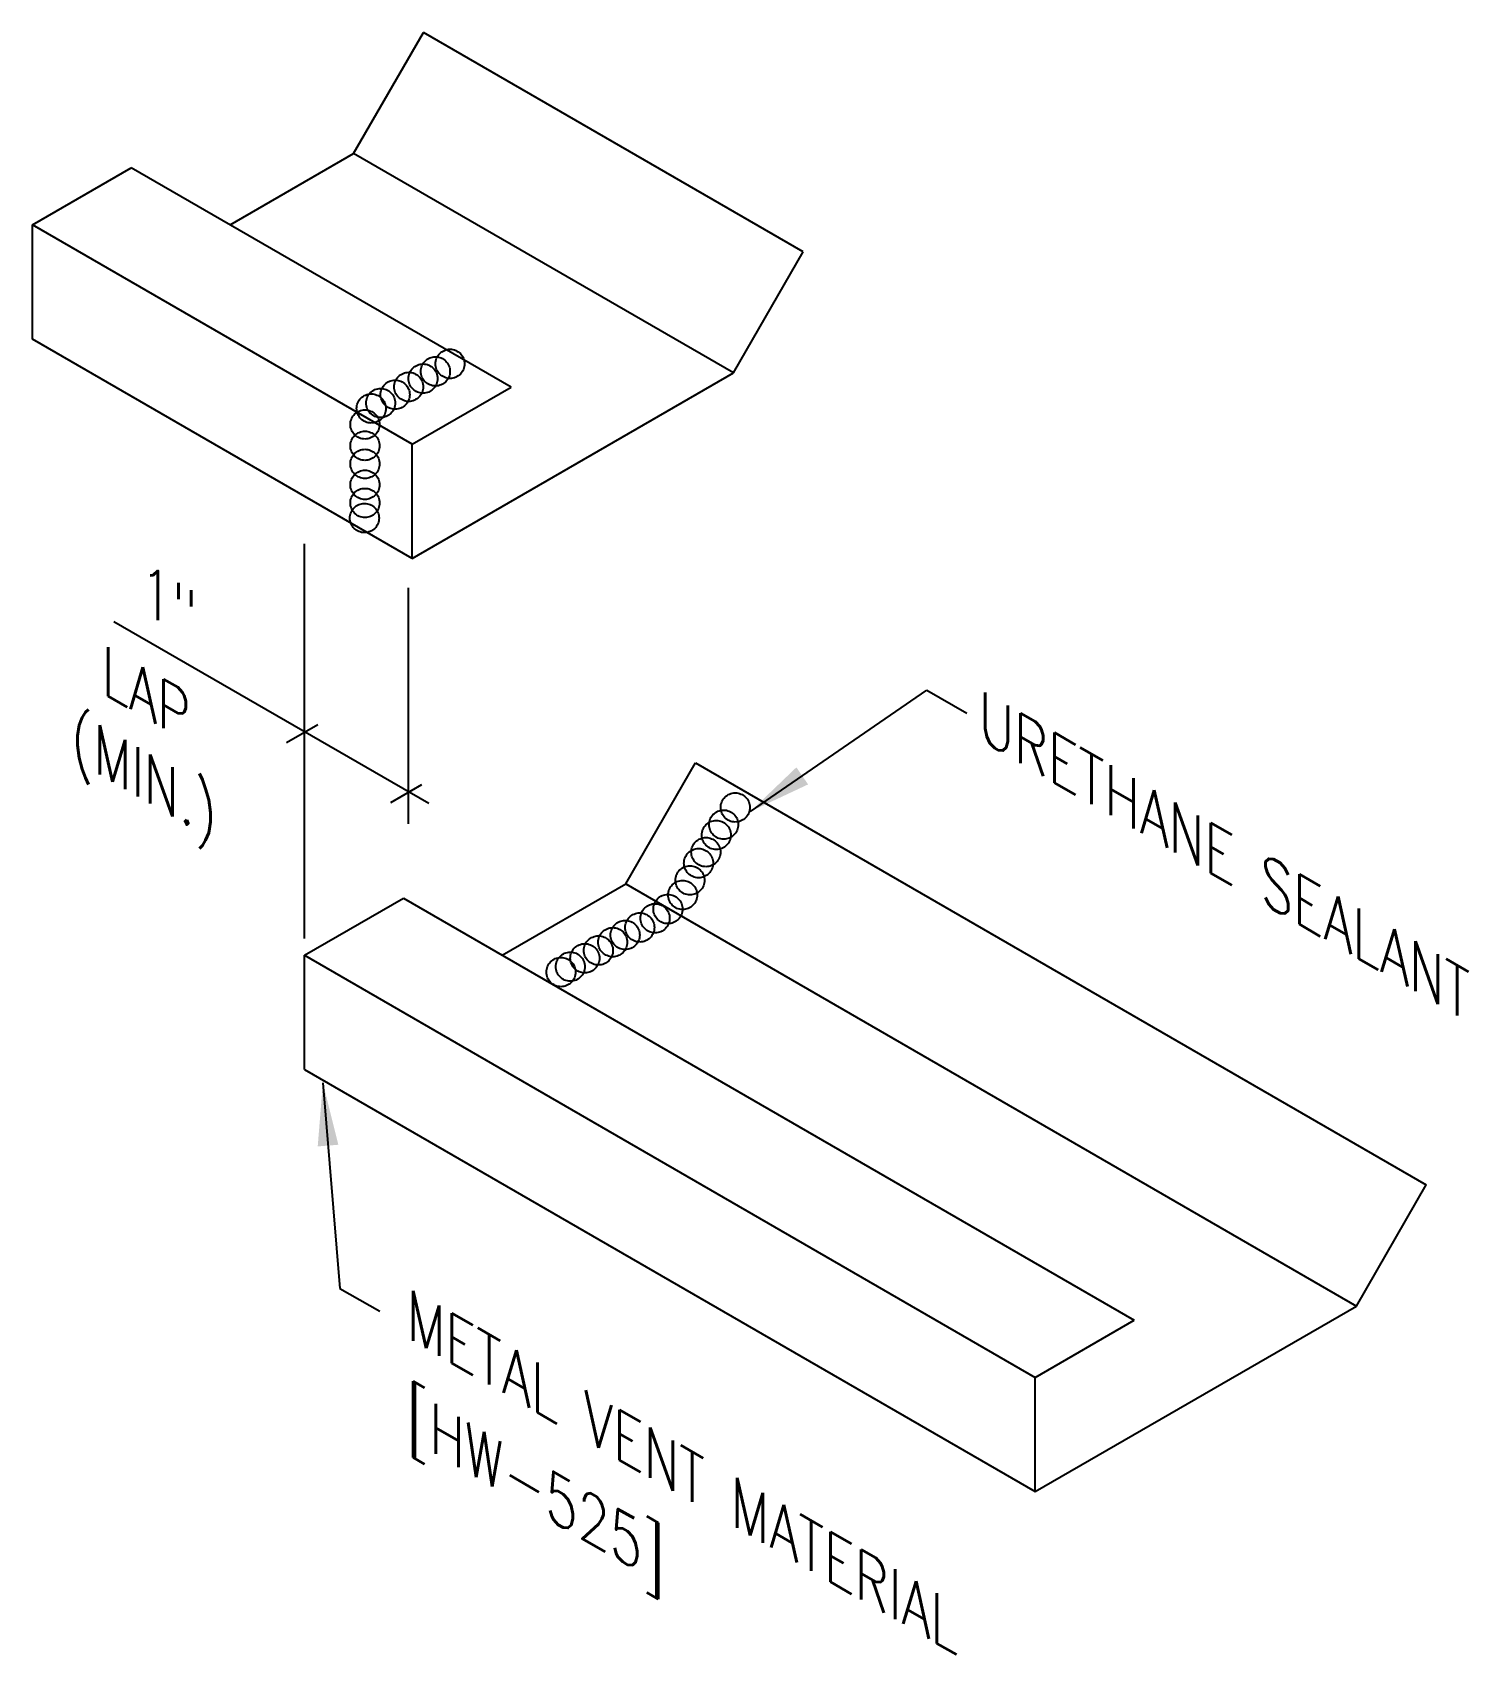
# Model space of a CAD drawing. Header units: inches. Extents: x -2 to 189, y 14 to 99.
# Drawn here: x 3.28 to 14.69, y 34.13 to 47.01 of the extents above; entities that cross this region are included whole.
import ezdxf
from ezdxf.enums import TextEntityAlignment as Align

# ---------------------------------------------------------------- set-up
doc = ezdxf.new("R2010")
doc.units = ezdxf.units.IN
doc.header["$MEASUREMENT"] = 0
doc.linetypes.add('CENTER2', pattern=[1.125, 0.75, -0.125, 0.125, -0.125])
for name, color, linetype in [('DIM', 2, 'Continuous'), ('SEALANT', 253, 'CENTER2'), ('TEXT', 2, 'Continuous'), ('TRIM', 6, 'Continuous')]:
    doc.layers.add(name, color=color, linetype=linetype)
doc.styles.add('ROMANS', font='ROMANS.SHX', dxfattribs={"width": 0.75, "height": 0.5})
doc.styles.add('TEXT1', font='ROMANS.shx', dxfattribs={"width": 0.75, "height": 0.375})
doc.dimstyles.new('DETAIL$7', dxfattribs={"dimscale": 4, "dimtxt": 0.375, "dimasz": 0.125, "dimexe": 0.0625, "dimexo": 0.125, "dimgap": 0.0625, "dimtad": 1, "dimdec": 4, "dimzin": 3, "dimdsep": 46, "dimlunit": 4, "dimtxsty": 'TEXT1', "dimblk": 'ARCHTICK', "dimcen": 0.0625, "dimclrd": 7, "dimclre": 7, "dimclrt": 2, "dimadec": 0, "dimazin": 0, "dimtfac": 0.59375, "dimtdec": 4, "dimtmove": 0, "dimatfit": 3, "dimfxl": 0, "dimfrac": 2, "dimtolj": 1, "dimtzin": 3, "dimarcsym": 0})

msp = doc.modelspace()

# ---------------------------------------------------------------- linework, layer by layer
at = {"layer": 'DIM', "color": 7}
for p, q in [((5.44213, 39.81353), (5.44213, 42.94932)), ((6.26521, 42.59774), (6.26521, 40.72415)), ((6.42844, 40.88539), (3.92639, 42.32995)), ((5.54607, 41.50992), (5.29916, 41.36736)), ((6.37019, 41.0341), (6.12329, 40.89155))]:
    msp.add_line(p, q, dxfattribs=at)
at = {"layer": 'SEALANT'}
for centre in [(6.59712, 44.37722), (6.26846, 44.19449), (6.38229, 44.2602), (6.48087, 44.31712), (6.04557, 44.06579), (6.16108, 44.13248), (5.97104, 44.02277), (5.92097, 43.89597), (5.92097, 43.72659), (5.92097, 43.58304), (5.92097, 43.41641), (5.92097, 43.27286), (5.91696, 43.15265), (8.8628, 40.85489), (8.77041, 40.71879), (8.71205, 40.63616), (8.62939, 40.50006), (8.57103, 40.41256), (8.50295, 40.27646), (8.4446, 40.1598), (8.22577, 39.97509), (8.32789, 40.048), (7.98794, 39.84208), (8.1042, 39.90218), (7.77554, 39.71944), (7.88936, 39.78516), (7.55264, 39.59075), (7.66815, 39.65744), (7.47811, 39.54772)]:
    msp.add_circle(centre, 0.11578, dxfattribs=at)
at = {"layer": 'TRIM'}
for p, q in [((5.83054, 46.04704), (6.38558, 47.00839)), ((9.40354, 45.26597), (6.38558, 47.00839)), ((4.84936, 45.48056), (5.83054, 46.04704)), ((8.8485, 44.30462), (5.83054, 46.04704)), ((3.27948, 45.48056), (4.06442, 45.93374)), ((7.08238, 44.19132), (4.06442, 45.93374)), ((3.27948, 44.57418), (3.27948, 45.48056)), ((6.29744, 43.73814), (3.27948, 45.48056)), ((8.8485, 44.30462), (9.40354, 45.26597)), ((6.29744, 42.83176), (3.27948, 44.57418)), ((6.29744, 42.83176), (8.8485, 44.30462)), ((6.29744, 43.73814), (7.08238, 44.19132)), ((6.29744, 42.83176), (6.29744, 43.73814)), ((7.99319, 40.24732), (8.54823, 41.20867)), ((8.54823, 41.20867), (14.35248, 37.85759)), ((7.01202, 39.68084), (7.99319, 40.24732)), ((7.99319, 40.24732), (13.79744, 36.89624)), ((5.44213, 39.68084), (6.22707, 40.13402)), ((6.22707, 40.13402), (12.03132, 36.78294)), ((5.44213, 38.77446), (5.44213, 39.68084)), ((5.44213, 39.68084), (11.24638, 36.32975)), ((5.44213, 38.77446), (11.24638, 35.42338)), ((13.79744, 36.89624), (14.35248, 37.85759)), ((11.24638, 35.42338), (13.79744, 36.89624)), ((11.24638, 36.32975), (12.03132, 36.78294)), ((11.24638, 35.42338), (11.24638, 36.32975))]:
    msp.add_line(p, q, dxfattribs=at)

# ---------------------------------------------------------------- texts
at = {"layer": 'DIM', "style": 'ROMANS', "oblique": 330}
for s, p in [('1"', (4.13856, 42.42249)), ('LAP', (3.83128, 41.76618))]:
    msp.add_text(s, height=0.338437, rotation=330, dxfattribs=at).set_placement(p)
msp.add_text('(MIN.)', height=0.338437, rotation=330, dxfattribs=at).set_placement((4.25038, 41.0607), align=Align.MIDDLE_CENTER)
at = {"layer": 'TEXT', "style": 'ROMANS', "oblique": 330}
for s, height, p in [('URETHANE SEALANT', 0.3449189, (10.79656, 41.39843)), ('METAL VENT MATERIAL', 0.3449189, (6.25364, 36.64933)), ('[HW-525]', 0.344919, (6.25364, 35.85459))]:
    msp.add_text(s, height=height, rotation=330, dxfattribs=at).set_placement(p)

# ---------------------------------------------------------------- leaders
at = {"layer": 'TEXT'}
for points in [[(8.98265, 40.82259), (10.38456, 41.78487), (10.70177, 41.60368)], [(5.58682, 38.66842), (5.72089, 37.03576), (6.03811, 36.85458)]]:
    msp.add_leader(points, dimstyle='DETAIL$7', dxfattribs=at)

doc.saveas('drawing.dxf')
